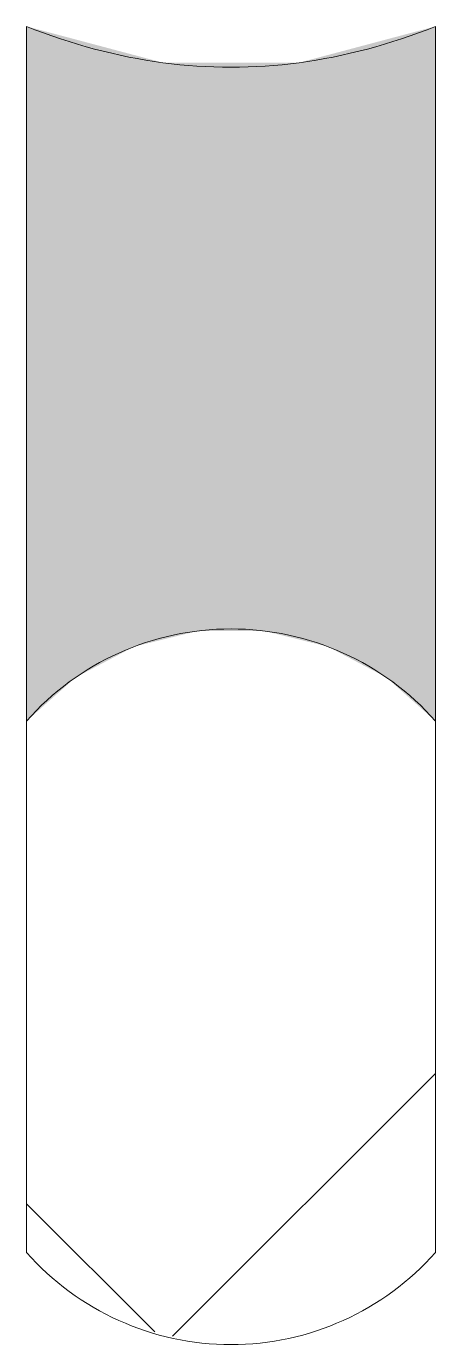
# Model space of a CAD drawing. Header units: metres. Extents: x 0 to 5, y -16.1 to 0.
import ezdxf

# ---------------------------------------------------------------- set-up
doc = ezdxf.new("R2010")
doc.units = ezdxf.units.M
doc.layers.add('A-DETL-GENF', color=92, linetype='Continuous', lineweight=18)

# ---------------------------------------------------------------- blocks, each defined once
blk = doc.blocks.new('30 kitvoeg op rugvulling - holle kitvoeg 5mm br_w_-2075434-00_0 Basismaterialen')
at = {"layer": 'A-DETL-GENF', "lineweight": 13}
blk.add_hatch(color=256, dxfattribs=at).paths.add_polyline_path([(5, -8.5), (5, 0), (3.333, -0.444), (1.667, -0.444), (0, 0), (0, -8.5), (0.602, -7.965), (1.315, -7.589), (2.097, -7.396), (2.903, -7.396), (3.685, -7.589), (4.398, -7.965)])
h = blk.add_hatch(dxfattribs=at)
h.set_pattern_fill('FP_702', color=256, style=0, pattern_type=2)
h.set_pattern_definition([(45, (11361.364, -5436.092), (-10.606602, 10.606602), []), (135, (11361.364, -5436.092), (-10.606602, -10.606602), [])])
h.paths.add_polyline_path([(2.097, -16.104), (2.903, -16.104), (3.685, -15.911), (4.398, -15.535), (5, -15), (5, -8.5), (4.398, -7.965), (3.685, -7.589), (2.903, -7.396), (2.097, -7.396), (1.315, -7.589), (0.602, -7.965), (0, -8.5), (0, -15), (0.602, -15.535), (1.315, -15.911)])
at = {"layer": 'A-DETL-GENF'}
for p, q in [((0, 0), (0, -8.5)), ((5, -8.5), (5, 0))]:
    blk.add_line(p, q, dxfattribs=at)
at = {"layer": 'A-DETL-GENF', "lineweight": 13}
for p, q in [((0, -8.5), (0, -15)), ((5, -15), (5, -8.5))]:
    blk.add_line(p, q, dxfattribs=at)
for centre, start, end in [((2.5, -10.705), 41.4096, 138.5904), ((2.5, -12.795), 221.4096, 318.5904)]:
    blk.add_arc(centre, 3.333, start, end, dxfattribs=at)
at = {"layer": 'A-DETL-GENF'}
blk.add_open_spline([(5, 0), (4.444, -0.222), (3.333, -0.519), (1.667, -0.519), (0.556, -0.222), (0, 0)], degree=3, dxfattribs=at)

msp = doc.modelspace()

# ---------------------------------------------------------------- block references
msp.add_blockref('30 kitvoeg op rugvulling - holle kitvoeg 5mm br_w_-2075434-00_0 Basismaterialen', (0, 0))

doc.saveas('drawing.dxf')
